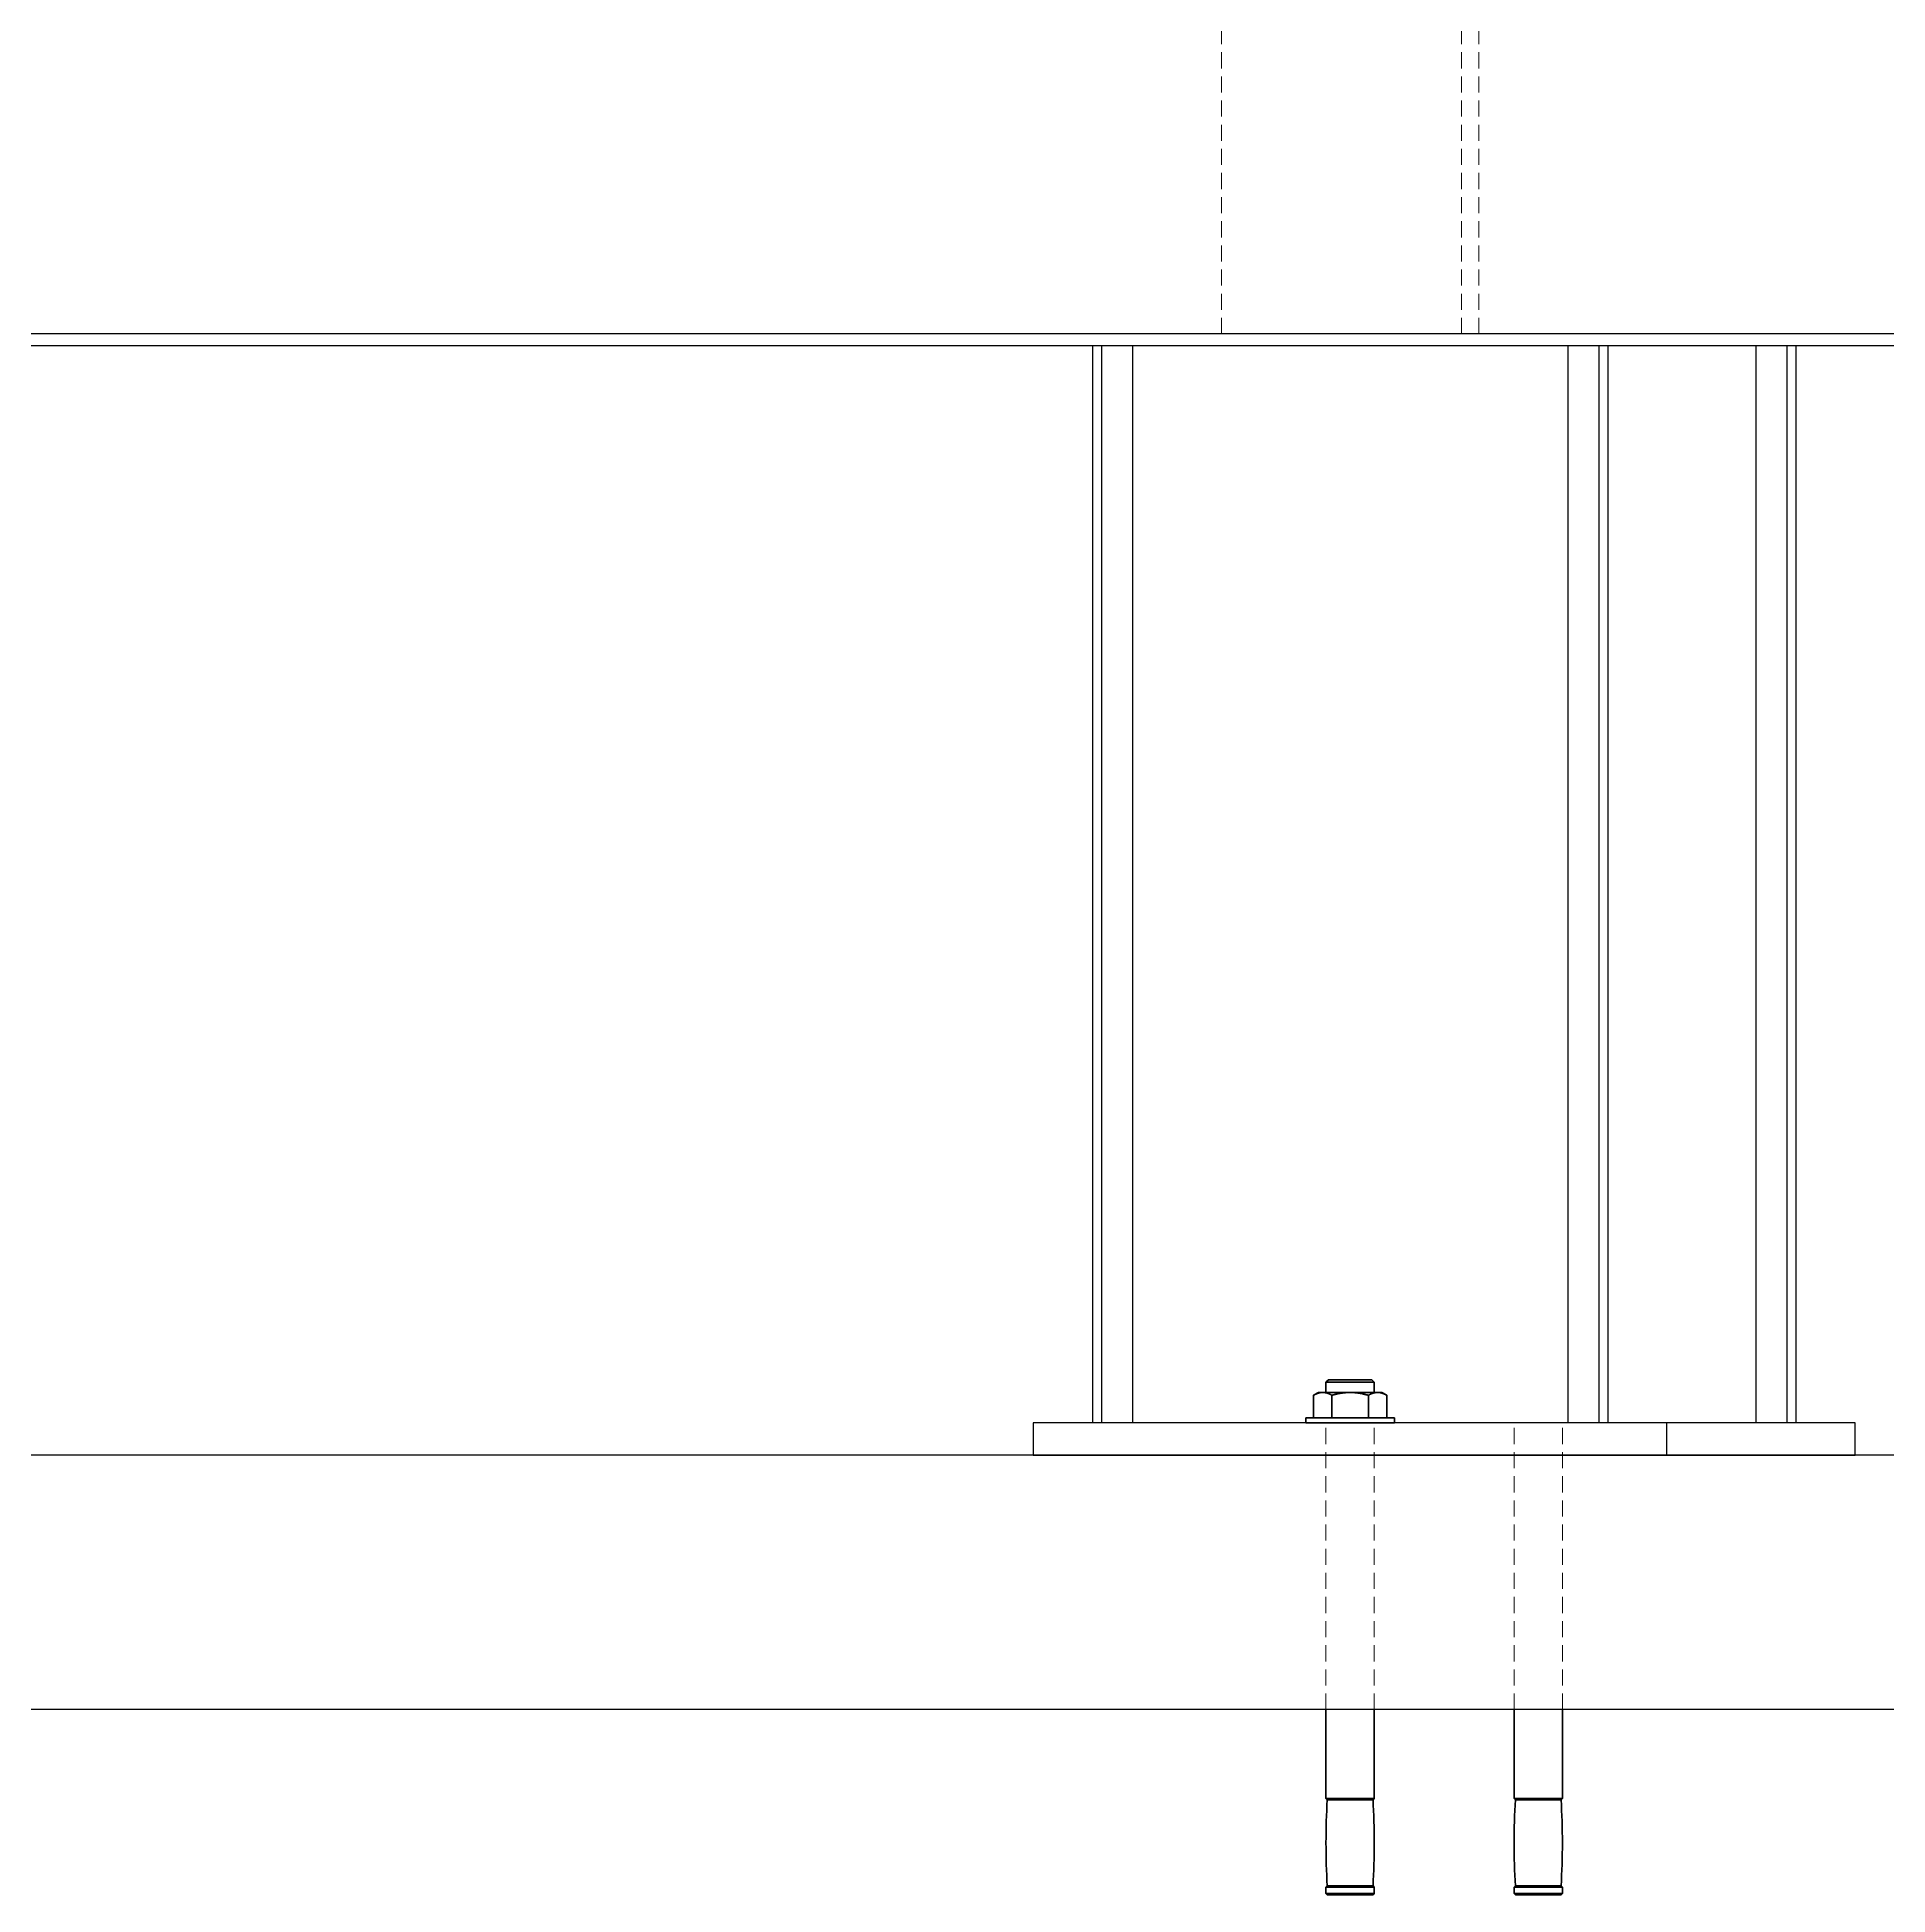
# Model space of a CAD drawing. Header units: millimetres. Extents: x 29178 to 37588, y 1365 to 7305.
# Drawn here: x 30308 to 31038, y 5334 to 6066 of the extents above; entities that cross this region are included whole.
import ezdxf

# ---------------------------------------------------------------- set-up
doc = ezdxf.new("R2010")
doc.units = ezdxf.units.MM
doc.linetypes.add('HIDDEN', pattern=[9.525, 6.35, -3.175])
doc.layers.add('TRACEJADA', color=3, linetype='HIDDEN', lineweight=20)
doc.layers.add('Visível (ISO)', color=7, linetype='Continuous', lineweight=35)

# ---------------------------------------------------------------- blocks, each defined once
blk = doc.blocks.new('base c')
for p, q in [((-38152.72, 29430.22), (-39752.72, 29430.22)), ((-38152.72, 29425.52), (-39752.72, 29425.52)), ((-38906.72, 29425.52), (-38906.72, 29000.6)), ((-38903.17, 29425.52), (-38903.17, 29000.6)), ((-38890.95, 29425.52), (-38890.95, 29000.6)), ((-38719.29, 29425.52), (-38719.29, 29000.6)), ((-38707.07, 29425.52), (-38707.07, 29000.6)), ((-38703.52, 29425.52), (-38703.52, 29000.6)), ((-38680.12, 29000.6), (-38930.12, 29000.6)), ((-38930.12, 29000.6), (-38930.12, 28987.9)), ((-38703.52, 29000.6), (-38906.72, 29000.6)), ((-38680.12, 28987.9), (-38680.12, 29000.6)), ((-38930.12, 28987.9), (-38680.12, 28987.9))]:
    blk.add_line(p, q)
at = {"layer": 'TRACEJADA'}
for p, q in [((-38855.92, 29430.22), (-38855.92, 29624.02)), ((-38761.18, 29430.22), (-38761.18, 29624.02)), ((-38754.32, 29430.22), (-38754.32, 29624.02))]:
    blk.add_line(p, q, dxfattribs=at)

msp = doc.modelspace()

# ---------------------------------------------------------------- linework, layer by layer
for p, q in [((30986.15, 5944.64), (30986.15, 5519.73)), ((30998.37, 5944.64), (30998.37, 5519.73)), ((31001.92, 5944.64), (31001.92, 5519.73)), ((31001.92, 5519.73), (30951.12, 5519.73)), ((31025.32, 5519.73), (30951.12, 5519.73)), ((31025.32, 5507.03), (31025.32, 5519.73)), ((31478.52, 5507.03), (29878.52, 5507.03)), ((30951.12, 5507.03), (31025.32, 5507.03)), ((31478.52, 5406.59), (29878.52, 5406.59))]:
    msp.add_line(p, q)
at = {"layer": 'TRACEJADA'}
for p, q in [((30816.59, 5406.59), (30816.59, 5519.73)), ((30835.64, 5406.59), (30835.64, 5519.73)), ((30890.79, 5406.59), (30890.79, 5519.73)), ((30909.84, 5406.59), (30909.84, 5519.73))]:
    msp.add_line(p, q, dxfattribs=at)
at = {"layer": 'Visível (ISO)'}
for p, q in [((30817.59, 5536.73), (30816.59, 5535.73)), ((30835.64, 5535.73), (30816.59, 5535.73)), ((30816.59, 5531.73), (30816.59, 5535.73)), ((30834.64, 5536.73), (30817.59, 5536.73)), ((30834.64, 5536.73), (30835.64, 5535.73)), ((30835.64, 5531.73), (30835.64, 5535.73)), ((30813.62, 5531.73), (30811.69, 5530.61)), ((30811.69, 5521.73), (30811.69, 5530.61)), ((30815.29, 5531.73), (30813.62, 5531.73)), ((30826.12, 5531.73), (30815.29, 5531.73)), ((30818.9, 5521.73), (30818.9, 5530.61)), ((30836.95, 5531.73), (30826.12, 5531.73)), ((30833.34, 5521.73), (30833.34, 5530.61)), ((30838.62, 5531.73), (30836.95, 5531.73)), ((30838.62, 5531.73), (30840.55, 5530.61)), ((30840.55, 5521.73), (30840.55, 5530.61)), ((30843.62, 5521.73), (30808.62, 5521.73)), ((30808.62, 5519.73), (30808.62, 5521.73)), ((30843.62, 5519.73), (30808.62, 5519.73)), ((30843.62, 5519.73), (30843.62, 5521.73)), ((30816.59, 5371.53), (30816.59, 5406.59)), ((30835.64, 5371.53), (30835.64, 5406.59)), ((30890.79, 5371.53), (30890.79, 5406.59)), ((30909.84, 5371.53), (30909.84, 5406.59)), ((30835.64, 5371.53), (30816.59, 5371.53)), ((30817.09, 5371.03), (30816.59, 5371.53)), ((30835.14, 5371.03), (30817.09, 5371.03)), ((30835.14, 5371.03), (30835.64, 5371.53)), ((30909.84, 5371.53), (30890.79, 5371.53)), ((30891.29, 5371.03), (30890.79, 5371.53)), ((30909.34, 5371.03), (30891.29, 5371.03)), ((30909.34, 5371.03), (30909.84, 5371.53)), ((30817.09, 5337.03), (30816.59, 5336.53)), ((30835.64, 5336.53), (30816.59, 5336.53)), ((30816.59, 5334.03), (30816.59, 5336.53)), ((30835.14, 5337.03), (30817.09, 5337.03)), ((30835.14, 5337.03), (30835.64, 5336.53)), ((30835.64, 5334.03), (30835.64, 5336.53)), ((30891.29, 5337.03), (30890.79, 5336.53)), ((30909.84, 5336.53), (30890.79, 5336.53)), ((30890.79, 5334.03), (30890.79, 5336.53)), ((30909.34, 5337.03), (30891.29, 5337.03)), ((30909.34, 5337.03), (30909.84, 5336.53)), ((30909.84, 5334.03), (30909.84, 5336.53)), ((30835.64, 5334.03), (30816.59, 5334.03)), ((30817.09, 5333.53), (30816.59, 5334.03)), ((30835.14, 5333.53), (30817.09, 5333.53)), ((30835.14, 5333.53), (30835.64, 5334.03)), ((30909.84, 5334.03), (30890.79, 5334.03)), ((30891.29, 5333.53), (30890.79, 5334.03)), ((30909.34, 5333.53), (30891.29, 5333.53)), ((30909.34, 5333.53), (30909.84, 5334.03))]:
    msp.add_line(p, q, dxfattribs=at)
for centre, start, end in [((31105.84, 5354.03), 176.63063, 183.36937), ((30546.39, 5354.03), 356.63063, 3.36937), ((31180.04, 5354.03), 176.63063, 183.36937), ((30620.59, 5354.03), 356.63063, 3.36937)]:
    msp.add_arc(centre, 289.25, start, end, dxfattribs=at)
for points, weights in [([(30815.29, 5531.73), (30813.62, 5531.73), (30811.69, 5530.61)], [1.76210235533, 1.76210235533, 1.63558909829]), ([(30818.9, 5530.61), (30816.97, 5531.73), (30815.29, 5531.73)], [1.63558909829, 1.76210235533, 1.76210235533]), ([(30818.9, 5530.61), (30822.77, 5531.73), (30826.12, 5531.73)], [1.63558909829, 1.76210235533, 1.76210235533]), ([(30826.12, 5531.73), (30829.47, 5531.73), (30833.34, 5530.61)], [1.76210235533, 1.76210235533, 1.63558909829]), ([(30836.95, 5531.73), (30835.27, 5531.73), (30833.34, 5530.61)], [1.76210235533, 1.76210235533, 1.63558909829]), ([(30840.55, 5530.61), (30838.62, 5531.73), (30836.95, 5531.73)], [1.63558909829, 1.76210235533, 1.76210235533])]:
    msp.add_rational_spline(points, weights, degree=2, dxfattribs=at)

# ---------------------------------------------------------------- block references
msp.add_blockref('base c', (69631.24, -23480.87))

doc.saveas('drawing.dxf')
